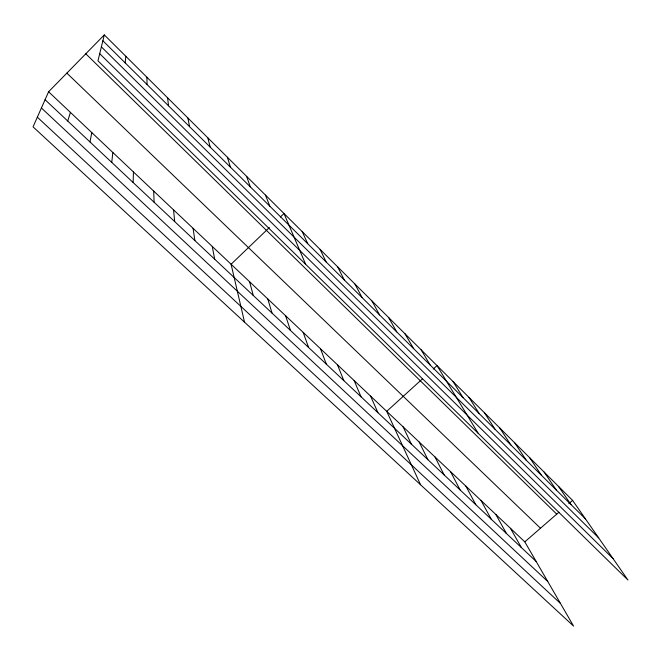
<?xml version="1.0" encoding="UTF-8"?>
<svg xmlns="http://www.w3.org/2000/svg" width="661" height="661" viewBox="0 0 661 661"><rect width="100%" height="100%" fill="white"/><g stroke="black" fill="none" stroke-linecap="round" stroke-linejoin="round"><path stroke-width="0.99" d="M133.134 182.519L133.448 171.967M125.193 62.886L125.805 56.268M111.759 162.416L112.824 152.476M89.962 141.925L91.813 132.621M104.306 34.901L97.96 60.829L627.95 580.044L572.6 500.385L104.306 34.901L48.592 91.763L33.05 126.854L573.574 626.099L524.801 541.846L48.592 91.763M67.736 121.029L70.413 112.387M269.358 227.549L231.086 264.251L244.537 322.196M280.33 217.015L283.99 213.511L305.663 264.317M422.594 378.712L386.718 411.34L420.586 484.794M433.219 369.053L437.012 365.607L478.233 433.376M524.801 541.846L559.008 512.176M568.824 503.657L572.6 500.385M37.33 117.187L560.462 603.443M41.412 107.991L547.754 581.506M45.072 99.72L536.145 561.445M66.86 73.123L540.491 528.238M85.798 53.789L556.744 514.134M99.712 53.673L613.053 558.611M101.373 46.873L598.635 537.856M102.868 40.767L585.464 518.893M558.487 486.364L571.038 504.607M544.16 472.111L556.372 490.074M529.593 457.635L541.466 475.3M514.787 442.92L526.305 460.287M499.749 427.964L510.887 445.01M484.455 412.761L495.205 429.476M468.905 397.311L479.258 413.679M453.091 381.595L463.031 397.6M421.14 349.834L430.212 365.087M405.003 333.788L413.629 348.653M510.424 528.263L521.43 547.614M388.594 317.478L396.749 331.929M495.824 514.465L506.483 533.551M371.903 300.887L379.571 314.909M480.985 500.443L491.28 519.265M465.906 486.19L475.829 504.731M354.924 284.015L362.096 297.59M450.587 471.706L460.114 489.966M435.012 456.991L444.142 474.937M337.655 266.846L344.298 279.967M419.181 442.027L427.89 459.659M320.081 249.379L326.179 262.012M403.086 426.816L411.357 444.118M302.193 231.598L307.737 243.735M370.565 396.079L377.935 412.687M354.147 380.554L361.038 396.807M337.449 364.781L343.852 380.653M265.466 195.094L269.812 206.166M320.469 348.727L326.369 364.211M303.201 332.409L308.58 347.479M246.594 176.338L250.312 186.848M285.635 315.809L290.476 330.459M227.384 157.244L230.449 167.167M267.771 298.921L272.043 313.124M249.585 281.735L253.27 295.484M207.818 137.794L210.206 147.114M187.889 117.98L189.567 126.664M212.255 246.446L214.701 259.211M193.078 228.326L194.879 240.571M167.588 97.795L168.53 105.818M173.562 209.884L174.686 221.584M153.691 191.095L154.104 202.241M146.891 77.23L147.073 84.567"/></g></svg>
